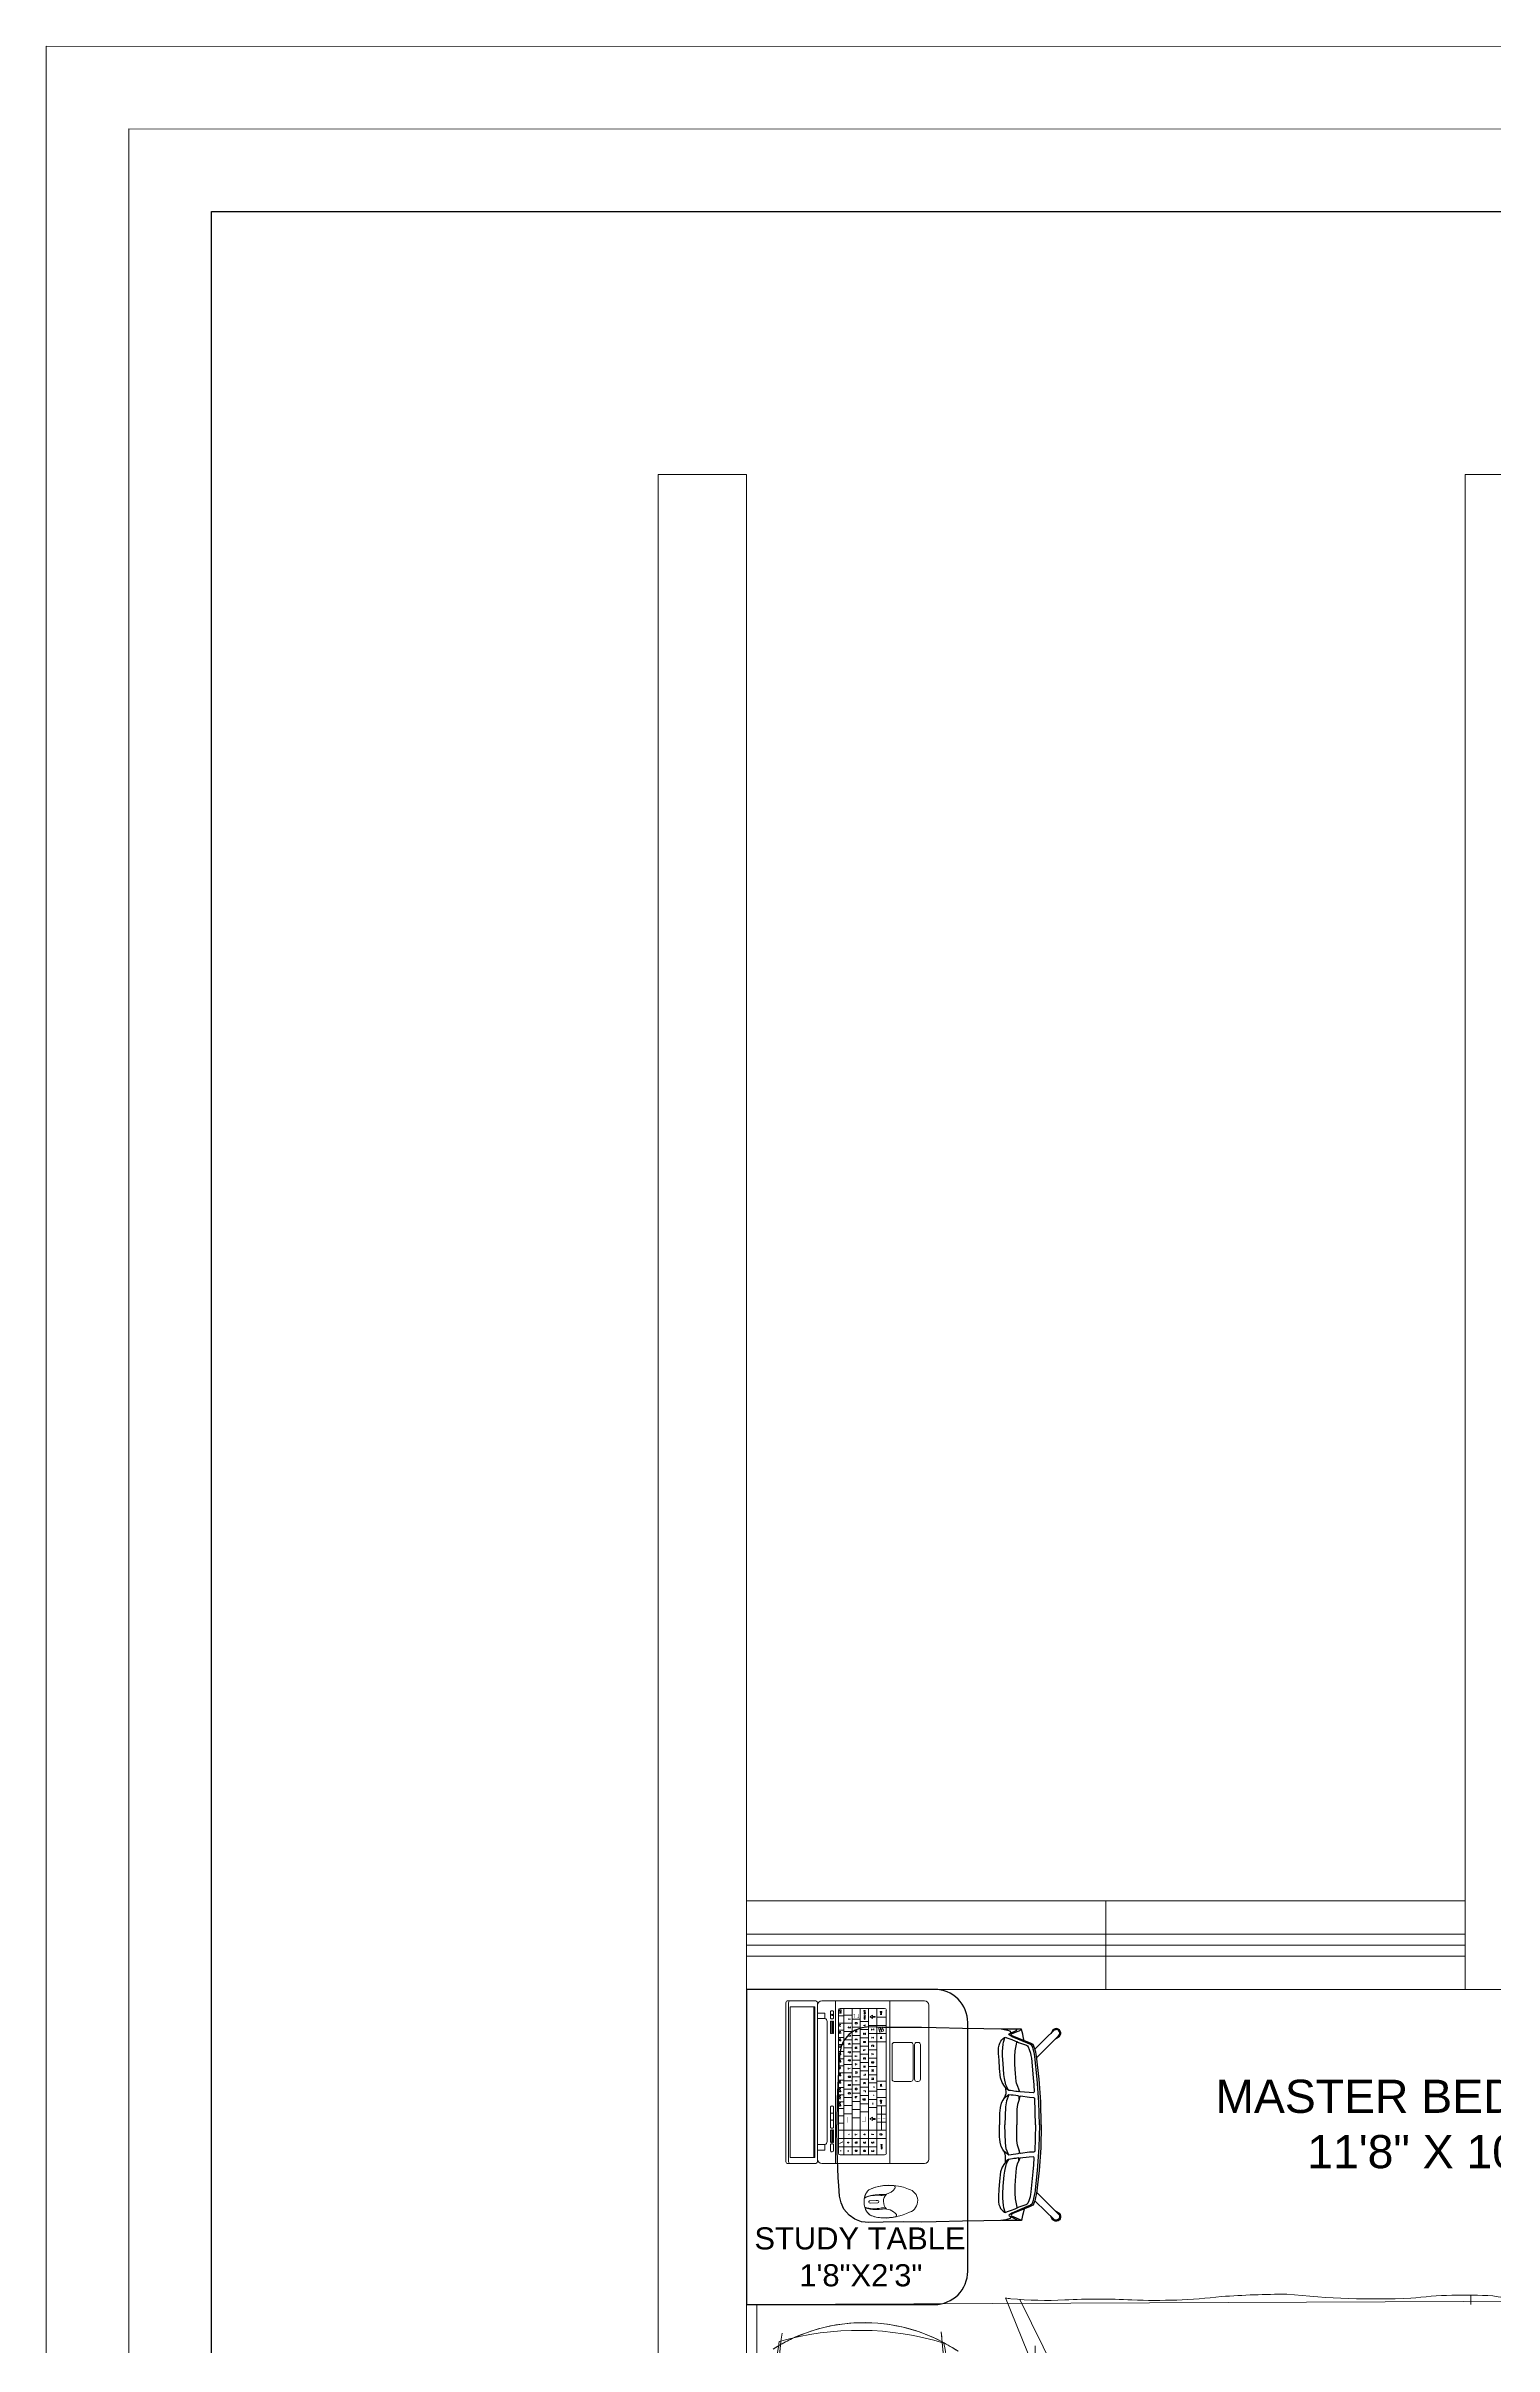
# Model space of a CAD drawing. Header units: inches. Extents: x 2744 to 7136, y -4349 to -2068.
# Drawn here: x 5860 to 5991, y -2784.9 to -2576.9 of the extents above; entities that cross this region are included whole.
import ezdxf
from ezdxf.enums import TextEntityAlignment as Align

# ---------------------------------------------------------------- set-up
doc = ezdxf.new("R2010")
doc.units = ezdxf.units.IN
doc.header["$MEASUREMENT"] = 0
doc.linetypes.add('1', pattern=[0])
for name, color, linetype, lineweight in [('DIM', 40, '1', 0), ('FURNI', 140, 'Continuous', 18), ('wall', 7, 'Continuous', 30)]:
    doc.layers.add(name, color=color, linetype=linetype, lineweight=lineweight)
doc.layers.add('line_cad-block.com', color=250, linetype='Continuous')
doc.styles.add('Romand', font='romand.shx', dxfattribs={"bigfont": '@extfont2.shx'})
doc.styles.get("Standard").update_dxf_attribs({"font": 'arial.ttf'})

# ---------------------------------------------------------------- blocks, each defined once
blk = doc.blocks.new('5RG')
at = {"color": 18, "true_color": 0x000000}
for p, q in [((2836.17, 503.06), (2804.74, 580.49)), ((2858.67, 578.65), (2777.6, 578.3)), ((2778.59, 502.05), (2778.59, 580.24)), ((2834.88, 503.2), (2797.12, 579.84)), ((2831.49, 559.39), (2831.49, 579.03)), ((2833.49, 560.93), (2833.49, 579.02)), ((2858.67, 578.65), (2858.67, 503.65)), ((2831.49, 544.23), (2831.49, 550.04)), ((2831.49, 515.96), (2831.49, 538.27)), ((2833.49, 533.71), (2833.49, 535.17)), ((2833.49, 507.4), (2833.49, 522.55)), ((2858.67, 503.65), (2777.6, 503.3)), ((2794.07, 502.8), (2794.07, 503.65))]:
    blk.add_line(p, q, dxfattribs=at)
at = {"color": 18, "lineweight": 0, "true_color": 0x000000}
blk.add_line((2859.59, 578.65), (2859.59, 503.65), dxfattribs=at)
blk.add_line((2859.59, 578.65), (2859.59, 503.65), dxfattribs=at)
at = {"color": 18, "linetype": 'ByBlock', "true_color": 0x000000, "extrusion": (-2.10195e-45, 3.15544e-30, -1)}
for centre, major_axis, ratio, start_param, end_param in [((2777.74, 578.28), (-1.72, -1.72), 1, 0.487677, 1.925881), ((2783.2, 581.31), (1.53, -1.53), 1, 0.760189, 1.5925), ((2786.55, 531.43), (-0.81, 47.84), 0.980431, -0.052996, 0.052996), ((2786.24, 562.17), (-71.42, -0.63), 0.925814, 2.951729, 3.331457), ((2786.83, 566.29), (6.57, -6.57), 1, 2.056333, 2.618016), ((2835.31, 559.06), (7.9, -7.9), 1, 4.950746, 6.102528), ((2741.84, 556.04), (26, -26), 1, 5.438158, 5.58588), ((2810.45, 551.84), (-22.62, -22.62), 1, 0.707625, 0.815492), ((2846.36, 550.38), (2.5, -2.5), 1, 6.023365, 6.99698), ((2785.75, 537.77), (5.36, -5.36), 1, 2.415891, 2.629797), ((2776.62, 507.8), (1.05, -1.83), 0.357201, -0.660025, 0.660025), ((2827.78, 562.71), (-42.11, -42.11), 1, -0.836404, -0.734393)]:
    blk.add_ellipse(centre, major_axis=major_axis, ratio=ratio, start_param=start_param, end_param=end_param, dxfattribs=at)
at = {"color": 18, "linetype": 'ByBlock', "true_color": 0x000000, "extrusion": (-1.75162e-45, 3.15544e-30, -1)}
for centre, major_axis, ratio, start_param, end_param in [((2778.74, 576.83), (-2.95, -2.95), 1, 1.854914, 3.127907), ((2801.45, 572.92), (-5.84, -5.84), 1, 1.900181, 2.391744), ((2802.09, 573.63), (-5.35, -5.35), 1, 2.309958, 2.826613), ((2849.28, 541.65), (-24.28, -24.28), 1, 2.134843, 2.561156), ((2762.66, 570.33), (15.23, 1.8), 0.932127, -0.241, 0.241), ((2741.85, 556.81), (-25.97, -25.97), 1, 3.742759, 3.888462), ((2851.74, 557.07), (14.79, -14.79), 1, 1.79982, 2.460081), ((2849.16, 578.34), (20.48, -20.48), 1, 0.529592, 0.757256), ((2844.78, 527.23), (14.99, -14.99), 1, 3.150788, 4.028446), ((2836.53, 546.2), (-7.17, -7.17), 1, 3.688398, 4.591633), ((2841.02, 532), (5.79, -5.79), 1, 4.872384, 6.612043), ((2858.71, 529.51), (-18.41, -18.41), 1, 0.315099, 0.95405), ((2849.14, 570.42), (28.83, -28.83), 1, 0.602664, 0.784247), ((2755.67, 522.61), (-16.22, -16.22), 1, 3.815452, 4.002481), ((2780.41, 501.84), (3.85, -3.85), 1, 2.769943, 3.262997), ((2778.74, 504.77), (2.95, -2.95), 1, 0.013686, 1.286679), ((2783.2, 500.28), (-1.53, -1.53), 1, 1.549093, 2.381404), ((2789.6, 491.05), (-8.54, -8.54), 1, 2.2425, 2.564118), ((2832.6, 471.57), (-22.42, -22.42), 1, 2.30003, 2.453784)]:
    blk.add_ellipse(centre, major_axis=major_axis, ratio=ratio, start_param=start_param, end_param=end_param, dxfattribs=at)
at = {"color": 18, "linetype": 'ByBlock', "true_color": 0x000000, "extrusion": (-1.57646e-45, 3.15544e-30, -1)}
for centre, major_axis, start_param, end_param in [((2794.12, 584.69), (-4.03, -4.03), -1.489165, -0.629707), ((2843.65, 548.97), (-11.05, -11.05), 1.349597, 2.478368), ((2736.01, 545.02), (30.24, -30.24), 5.396221, 5.619576), ((2849.42, 532.05), (18.43, -18.43), 0.50486, 1.084563)]:
    blk.add_ellipse(centre, major_axis=major_axis, ratio=1, start_param=start_param, end_param=end_param, dxfattribs=at)
at = {"color": 18, "linetype": 'ByBlock', "true_color": 0x000000, "extrusion": (-8.75812e-46, 3.15544e-30, -1)}
blk.add_ellipse((2810.16, 593.56), major_axis=(9.89, -9.89), ratio=1, start_param=0.744767, end_param=1.123881, dxfattribs=at)
at = {"color": 18, "linetype": 'ByBlock', "true_color": 0x000000, "extrusion": (-1.92679e-45, 3.15544e-30, -1)}
for centre, major_axis, ratio, start_param, end_param in [((2791.47, 599.21), (14.31, -14.31), 1, 0.698053, 0.946493), ((2810.34, 489.99), (63.35, -63.35), 1, 3.931363, 3.997349), ((2827.78, 519.58), (-42.11, -42.11), 1, 2.305189, 2.4072), ((3003.11, 555.94), (161.94, -14.02), 0.839418, 3.103391, 3.179794), ((2843.19, 544.18), (-11.72, -5.95), 0.855121, -0.497013, 0.497013), ((2847.51, 538.16), (-2.99, -2.99), 1, 4.139497, 5.119412), ((2820.14, 526.26), (-29.48, -29.48), 1, 0.759034, 0.853528), ((2794.65, 543.99), (29.13, -29.13), 1, 0.666874, 0.847418), ((2839.5, 525.8), (-16.25, -16.25), 1, -0.640096, -0.619014)]:
    blk.add_ellipse(centre, major_axis=major_axis, ratio=ratio, start_param=start_param, end_param=end_param, dxfattribs=at)
at = {"color": 18, "linetype": 'ByBlock', "true_color": 0x000000, "extrusion": (-2.8026e-45, 3.15544e-30, -1)}
for centre, major_axis, ratio, start_param, end_param in [((2822.63, 630.57), (36.45, -36.45), 1, 0.744241, 0.901808), ((2842.53, 528.69), (-5.74, -11.35), 0.888413, 2.754911, 3.528274), ((2810.34, 592.3), (63.35, -63.35), 1, 0.71504, 0.781026)]:
    blk.add_ellipse(centre, major_axis=major_axis, ratio=ratio, start_param=start_param, end_param=end_param, dxfattribs=at)
at = {"color": 18, "linetype": 'ByBlock', "true_color": 0x000000, "extrusion": (-1.4013e-45, 3.15544e-30, -1)}
for centre, major_axis, start_param, end_param in [((2832.6, 610.72), (22.42, -22.42), 0.757306, 0.841563), ((2843.34, 536.84), (14.27, -14.27), 0.42416, 1.247956)]:
    blk.add_ellipse(centre, major_axis=major_axis, ratio=1, start_param=start_param, end_param=end_param, dxfattribs=at)
at = {"color": 18, "linetype": 'ByBlock', "true_color": 0x000000, "extrusion": (-2.27711e-45, 3.15544e-30, -1)}
for centre, major_axis, start_param, end_param in [((2780.41, 579.76), (3.85, -3.85), 1.449392, 1.942446), ((2845.49, 511.59), (-17.39, -17.39), 1.809107, 2.516724)]:
    blk.add_ellipse(centre, major_axis=major_axis, ratio=1, start_param=start_param, end_param=end_param, dxfattribs=at)
at = {"color": 18, "true_color": 0x000000, "extrusion": (-1.05097e-45, 3.15544e-30, -1)}
for start_param, end_param in [(2.253107, 2.46913), (2.253107, 2.26482), (2.26482, 2.267986), (2.267986, 2.454345), (2.454345, 2.459342), (2.459342, 2.46913)]:
    blk.add_ellipse((2848.59, 499.99), major_axis=(-53.25, -53.25), ratio=1, start_param=start_param, end_param=end_param, dxfattribs=at)
at = {"color": 18, "true_color": 0x000000, "extrusion": (-1.26993e-45, 3.15544e-30, -1)}
for start_param, end_param in [(-0.031575, 0.031575), (-0.027958, 0.031575), (-0.031575, -0.02906), (-0.02906, -0.027958)]:
    blk.add_ellipse((2641.02, 578.8), major_axis=(200.82, -8.52), ratio=0.842523, start_param=start_param, end_param=end_param, dxfattribs=at)
at = {"color": 18, "true_color": 0x000000, "extrusion": (-2.1129e-45, 3.15544e-30, -1)}
for start_param, end_param in [(3.037753, 3.245432), (3.037753, 3.040686), (3.040686, 3.043869), (3.043869, 3.238811), (3.241045, 3.245432), (3.238811, 3.241045)]:
    blk.add_ellipse((2721.7, 561.05), major_axis=(-135.07, -1.66), ratio=0.928585, start_param=start_param, end_param=end_param, dxfattribs=at)
at = {"color": 18, "true_color": 0x000000, "extrusion": (-1.75162e-45, 3.15544e-30, -1)}
for centre, major_axis, start_param, end_param in [((2848.64, 538.48), (-18.51, -18.51), 1.61129, 2.207185), ((2848.64, 538.48), (-18.51, -18.51), 1.61129, 2.207185), ((2855.32, 521.18), (-20.76, -20.76), 2.167117, 2.410701), ((2855.32, 521.18), (-20.76, -20.76), 2.167117, 2.388874), ((2855.32, 521.18), (-20.76, -20.76), 2.388874, 2.397444), ((2855.32, 521.18), (-20.76, -20.76), 2.397444, 2.410701), ((2836.5, 546.97), (-6.93, -6.93), 3.807507, 5.009096), ((2836.5, 546.97), (-6.93, -6.93), 3.807507, 4.568678), ((2855.58, 577.04), (20.53, -20.53), 0.776989, 0.985705), ((2855.58, 577.04), (20.53, -20.53), 0.747456, 0.985705), ((2855.58, 577.04), (20.53, -20.53), 0.762461, 0.776989), ((2855.58, 577.04), (20.53, -20.53), 0.747456, 0.762461), ((2836.5, 546.97), (-6.93, -6.93), 4.568678, 5.009096), ((2835.25, 558.48), (-18.36, -18.36), -1.290749, -0.712972), ((2835.25, 558.48), (-18.36, -18.36), -1.290749, -0.712972)]:
    blk.add_ellipse(centre, major_axis=major_axis, ratio=1, start_param=start_param, end_param=end_param, dxfattribs=at)
at = {"color": 18, "true_color": 0x000000, "extrusion": (-2.10195e-45, 3.15544e-30, -1)}
for centre, major_axis, ratio, start_param, end_param in [((2836.75, 560.03), (6.52, -6.52), 1, 4.963203, 6.490737), ((2836.75, 560.03), (6.52, -6.52), 1, 4.984242, 6.490737), ((2836.75, 560.03), (6.52, -6.52), 1, 4.963203, 4.984242), ((2855.98, 493.44), (-26.32, -26.32), 1, 2.174488, 2.391881), ((2855.98, 493.44), (-26.32, -26.32), 1, 2.174488, 2.363188), ((2855.98, 493.44), (-26.32, -26.32), 1, 2.363188, 2.373051), ((2855.98, 493.44), (-26.32, -26.32), 1, 2.373051, 2.391881), ((2759.09, 515.2), (-97.93, -2.52), 0.851279, 3.003922, 3.014474), ((2759.09, 515.2), (-97.93, -2.52), 0.851279, 3.003922, 3.279264), ((2759.09, 515.2), (-97.93, -2.52), 0.851279, 3.014474, 3.017375), ((2759.09, 515.2), (-97.93, -2.52), 0.851279, 3.017375, 3.266975), ((2759.09, 515.2), (-97.93, -2.52), 0.851279, 3.270718, 3.279264), ((2759.09, 515.2), (-97.93, -2.52), 0.851279, 3.266975, 3.270718)]:
    blk.add_ellipse(centre, major_axis=major_axis, ratio=ratio, start_param=start_param, end_param=end_param, dxfattribs=at)
at = {"color": 18, "true_color": 0x000000, "extrusion": (-1.92679e-45, 3.15544e-30, -1)}
for start_param, end_param in [(-1.484388, -1.362212), (-1.484388, -1.362212), (-1.199073, -0.892669), (-1.199073, -0.892669)]:
    blk.add_ellipse((2828.96, 581.15), major_axis=(-16.53, -16.53), ratio=1, start_param=start_param, end_param=end_param, dxfattribs=at)
at = {"color": 18, "linetype": 'ByBlock', "true_color": 0x000000, "extrusion": (-3.50325e-45, 3.15544e-30, -1)}
for centre, major_axis, start_param, end_param in [((2842.34, 547.62), (5.2, -5.2), 4.260933, 5.412149), ((2736.01, 533.44), (30.24, -30.24), 5.375999, 5.599353)]:
    blk.add_ellipse(centre, major_axis=major_axis, ratio=1, start_param=start_param, end_param=end_param, dxfattribs=at)
at = {"color": 18, "true_color": 0x000000, "extrusion": (-2.97776e-45, 3.15544e-30, -1)}
blk.add_ellipse((2850.5, 511.63), major_axis=(25.99, -25.99), ratio=1, start_param=3.357671, end_param=3.810113, dxfattribs=at)
blk.add_ellipse((2850.5, 511.63), major_axis=(25.99, -25.99), ratio=1, start_param=3.357671, end_param=3.810113, dxfattribs=at)
at = {"color": 18, "linetype": 'ByBlock', "true_color": 0x000000, "extrusion": (-1.05097e-45, 3.15544e-30, -1)}
blk.add_ellipse((2848.93, 509.57), major_axis=(-27.77, -27.77), ratio=1, start_param=2.388199, end_param=2.542849, dxfattribs=at)
at = {"color": 18, "true_color": 0x000000, "extrusion": (-2.091e-45, 3.15544e-30, -1)}
for start_param, end_param in [(3.048082, 3.054019), (3.048082, 3.235103), (3.054019, 3.056316), (3.056316, 3.229562), (3.229562, 3.233512), (3.233512, 3.235103)]:
    blk.add_ellipse((2745.56, 536.63), major_axis=(-110.88, -2.84), ratio=0.903473, start_param=start_param, end_param=end_param, dxfattribs=at)
at = {"color": 18, "linetype": 'ByBlock', "true_color": 0x000000, "extrusion": (-1.8392e-45, 3.15544e-30, -1)}
blk.add_ellipse((2799.3, 538.16), major_axis=(-57.94, -1.1), ratio=0.899123, start_param=2.969703, end_param=3.313482, dxfattribs=at)
at = {"color": 18, "linetype": 'ByBlock', "true_color": 0x000000, "extrusion": (-4.72938e-45, 3.15544e-30, -1)}
blk.add_ellipse((2772.04, 542.6), major_axis=(6.31, -4.19), ratio=0.299887, start_param=-0.106953, end_param=0.106953, dxfattribs=at)
at = {"color": 18, "true_color": 0x000000, "extrusion": (-2.62743e-45, 3.15544e-30, -1)}
blk.add_ellipse((2837.89, 533.52), major_axis=(6.92, -6.92), ratio=1, start_param=5.289068, end_param=6.734078, dxfattribs=at)
blk.add_ellipse((2837.89, 533.52), major_axis=(6.92, -6.92), ratio=1, start_param=5.289068, end_param=6.734078, dxfattribs=at)
at = {"color": 18, "linetype": 'ByBlock', "true_color": 0x000000, "extrusion": (-4.90454e-45, 3.15544e-30, -1)}
blk.add_ellipse((2848.59, 469.47), major_axis=(-41.9, -41.9), ratio=1, start_param=2.341422, end_param=2.488024, dxfattribs=at)
at = {"color": 18, "true_color": 0x000000, "extrusion": (-1.57646e-45, 3.15544e-30, -1)}
for start_param in [0.795211, 0.787253]:
    blk.add_ellipse((2857.13, 642.71), major_axis=(81.09, -81.09), ratio=1, start_param=start_param, end_param=0.860991, dxfattribs=at)
at = {"color": 18, "linetype": 'ByBlock', "true_color": 0x000000, "extrusion": (-4.2039e-45, 3.15544e-30, -1)}
blk.add_ellipse((2842.69, 519.24), major_axis=(5.35, -5.35), ratio=1, start_param=4.301006, end_param=5.748507, dxfattribs=at)
at = {"color": 18, "true_color": 0x000000, "extrusion": (-8.75812e-46, 3.15544e-30, -1)}
for start_param, end_param in [(0.791582, 0.795211), (0.787253, 0.791582)]:
    blk.add_ellipse((2857.13, 642.71), major_axis=(81.09, -81.09), ratio=1, start_param=start_param, end_param=end_param, dxfattribs=at)
at = {"color": 18, "linetype": 'ByBlock', "true_color": 0x000000, "extrusion": (-2.09647e-45, 3.15544e-30, -1)}
blk.add_ellipse((2775.42, 516.64), major_axis=(-82.06, -0.98), ratio=0.841331, start_param=2.987405, end_param=3.295781, dxfattribs=at)
at = {"color": 18, "linetype": 'ByBlock', "true_color": 0x000000, "extrusion": (-7.00649e-46, 3.15544e-30, -1)}
for centre, major_axis, start_param, end_param in [((2741.85, 522.29), (25.97, -25.97), 5.536316, 5.682019), ((2777.74, 503.32), (1.72, -1.72), 1.215712, 2.653916), ((2802.65, 428.35), (52.89, -52.89), 3.885081, 4.03522)]:
    blk.add_ellipse(centre, major_axis=major_axis, ratio=1, start_param=start_param, end_param=end_param, dxfattribs=at)
at = {"color": 18, "linetype": 'ByBlock', "true_color": 0x000000, "extrusion": (-2.18953e-45, 3.15544e-30, -1)}
blk.add_ellipse((2965.84, 525.44), major_axis=(-124.78, -13.63), ratio=0.702701, start_param=-0.053395, end_param=0.053395, dxfattribs=at)
at = {"color": 18, "true_color": 0x000000, "extrusion": (-2.3209e-45, 3.15544e-30, -1)}
for start_param, end_param in [(3.134052, 3.147677), (3.134052, 3.149133), (3.147677, 3.147787), (3.147787, 3.149133)]:
    blk.add_ellipse((1902.62, 420.75), major_axis=(-938.9, -90.47), ratio=0.719735, start_param=start_param, end_param=end_param, dxfattribs=at)
at = {"color": 18, "linetype": 'ByBlock', "true_color": 0x000000, "extrusion": (-2.10742e-45, 3.15544e-30, -1)}
blk.add_ellipse((2808.56, 510.74), major_axis=(-31.02, 0.34), ratio=0.947244, start_param=-0.15335, end_param=0.15335, dxfattribs=at)
at = {"color": 18, "true_color": 0x000000, "extrusion": (-1.4013e-45, 3.15544e-30, -1)}
for start_param, end_param in [(1.266203, 1.375906), (0.21834, 1.375906), (0.21834, 0.256988), (0.357537, 1.266203), (0.270223, 0.357537), (0.256988, 0.270223)]:
    blk.add_ellipse((2848.98, 520.59), major_axis=(10.82, -10.82), ratio=1, start_param=start_param, end_param=end_param, dxfattribs=at)
at = {"color": 18, "linetype": 'ByBlock', "true_color": 0x000000, "extrusion": (-4.1601e-45, 3.15544e-30, -1)}
blk.add_ellipse((2779.88, 550.16), major_axis=(-5.87, 47.48), ratio=0.98775, start_param=3.088596, end_param=3.194589, dxfattribs=at)
at = {"color": 18, "linetype": 'ByBlock', "true_color": 0x000000, "extrusion": (-2.62743e-45, 3.15544e-30, -1)}
blk.add_ellipse((2822.63, 451.73), major_axis=(-36.45, -36.45), ratio=1, start_param=2.239784, end_param=2.397352, dxfattribs=at)
blk = doc.blocks.new('LEADCHAIR Executive 2014')
at = {"layer": 'line_cad-block.com', "color": 252, "true_color": 0x939598}
for points in [[(-239.1, 253.9), (-240.7, 256.2), (-243.5, 261.1), (-245.6, 264.4), (-248.8, 266.8), (-252.6, 268), (-256.7, 268.1), (-260.5, 266.8), (-263.7, 264.5), (-266.1, 261.3), (-267.3, 257.4), (-267.1, 253), (-266, 249.6), (-263.7, 246.3), (-259.6, 243.9), (-254, 240.4)], [(-186.5, 201.1), (-247.6, 262.2), (-251.2, 264.6), (-253.3, 265.3), (-256.4, 265.2), (-258.6, 264.5), (-261.7, 262.4), (-263.7, 259.8), (-264.8, 257), (-264.4, 254.4), (-263.9, 251.3), (-262.1, 248.8), (-240.6, 227), (-210.7, 196.4)], [(186.5, 201.1), (247.6, 262.2), (251.2, 264.6), (253.3, 265.3), (256.4, 265.2), (258.6, 264.5), (261.7, 262.4), (263.7, 259.8), (264.8, 257), (264.4, 254.4), (263.9, 251.3), (262.1, 248.8), (240.6, 227), (210.7, 196.4)], [(239.1, 253.9), (240.7, 256.2), (243.5, 261.1), (245.6, 264.4), (248.8, 266.8), (252.6, 268), (256.7, 268.1), (260.5, 266.8), (263.7, 264.5), (266.1, 261.3), (267.3, 257.4), (267.1, 253), (266, 249.6), (263.7, 246.3), (259.6, 243.9), (254, 240.4)], [(0, 214.2), (-63.6, 212.7), (-127.1, 208.1), (-190.4, 200.6), (-201.5, 198.6), (-211.2, 196.2), (-218.8, 193.6), (-223.1, 191.2), (-226.8, 183.8), (-246.5, 135.2), (-248.6, 131.4), (-251.1, 130.4), (-252.7, 131.3), (-254.8, 136.2), (-259.1, 146.6), (-261.5, 152.5), (-264.8, 159.1)], [(0.2, 209.5), (-63.2, 207.5), (-126.5, 203), (-189.5, 196), (-196.2, 194.9), (-204.4, 193), (-210.2, 191.7), (-215.6, 190.3), (-220.4, 187.9), (-223, 184.5), (-226.5, 175.5), (-244.9, 132.9), (-250.6, 123.7), (-253, 124.7), (-263.2, 145.7)], [(-91.9, 194.6), (-89.7, 193.7), (-88.8, 192.3), (-89.5, 180.1), (-92.1, 154.9), (-99.5, 151.5), (-106.1, 148.5), (-116.1, 145.5), (-120.2, 144.6), (-142.3, 142.3), (-168, 141), (-190.1, 140.8), (-205.5, 141.9), (-224.1, 145.3), (-229.7, 146.2), (-229.9, 146.5), (-227.8, 153.1), (-221, 172.7), (-219.4, 175.5), (-217, 177.6), (-209.7, 180.7), (-199.2, 183.9), (-193, 185.1), (-185.7, 186.6), (-130.2, 191.7), (-111.3, 193.1), (-91.9, 194.6)], [(0, 198.1), (-73.5, 196.6), (-74.4, 195.1), (-75.4, 193.4), (-76.1, 181.4), (-79.4, 156.4), (-78.4, 154.8), (-76.1, 154), (-70.7, 152.3), (-56.7, 148.1), (-43.6, 146.5), (-25.3, 145.8), (0.1, 145.8)], [(-0.2, 209.5), (63.2, 207.5), (126.5, 203), (189.5, 196), (196.2, 194.9), (204.4, 193), (210.2, 191.7), (215.6, 190.3), (220.4, 187.9), (223, 184.5), (226.5, 175.5), (244.9, 132.9), (250.6, 123.7), (253, 124.7), (263.2, 145.7)], [(0, 198.1), (73.5, 196.6), (74.4, 195.1), (75.4, 193.4), (76.1, 181.4), (79.4, 156.4), (78.4, 154.8), (76.1, 154), (70.7, 152.3), (56.7, 148.1), (43.6, 146.5), (25.3, 145.8), (-0.1, 145.8)], [(0, 214.2), (63.6, 212.7), (127.1, 208.1), (190.4, 200.6), (201.5, 198.6), (211.2, 196.2), (218.8, 193.6), (223.1, 191.2), (226.8, 183.8), (246.5, 135.2), (248.6, 131.4), (251.1, 130.4), (252.7, 131.3), (254.8, 136.2), (259.1, 146.6), (261.5, 152.5), (264.8, 159.1)], [(91.9, 194.6), (89.7, 193.7), (88.8, 192.3), (89.5, 180.1), (92.1, 154.9), (99.5, 151.5), (106.1, 148.5), (116.1, 145.5), (120.2, 144.6), (142.3, 142.3), (168, 141), (190.1, 140.8), (205.5, 141.9), (224.1, 145.3), (229.7, 146.2), (229.9, 146.5), (227.8, 153.1), (221, 172.7), (219.4, 175.5), (217, 177.6), (209.7, 180.7), (199.2, 183.9), (193, 185.1), (185.7, 186.6), (130.2, 191.7), (111.3, 193.1), (91.9, 194.6)], [(-255.6, 130), (-260.2, 127.9), (-262, 121.4), (-263.4, 115.9), (-265.5, 102.2), (-266.6, 54.8), (-267.4, -4.7), (-269.1, -78), (-270, -119), (-270, -168.2), (-270.4, -224.5), (-271.8, -264.7), (-269.6, -284.7), (-262.6, -303.3), (-251.2, -319.6), (-234.1, -334.1), (-217.3, -342.1), (-198.7, -346.1), (-170, -348.1), (-146.1, -349.7), (-72.8, -352.8), (0, -354.2)], [(-264.8, 159.1), (-265.4, 159.2), (-265.6, 158.7), (-265.8, 149.5), (-266.1, 142.4), (-266.1, 138.9), (-265.5, 103.7)], [(-263.2, 145.7), (-263.9, 145.7), (-263.9, 145.7), (-264.8, 145), (-265.3, 143.5), (-266.1, 130.6)], [(-233.5, 166.4), (-245.4, 163.8), (-252.1, 162.5), (-265.3, 159.2)], [(-98.2, 152), (-95.7, 152), (-93.1, 152), (-91.9, 151.6), (-92.6, 146.7), (-93.1, 143.2), (-93.8, 137.8), (-94.3, 134.2), (-95.1, 129), (-95.8, 123.9), (-95.9, 123.1), (-101.7, 119.8), (-107.4, 117.8), (-111.2, 115.5), (-128.4, 111.7), (-139.6, 110.1), (-170.4, 107.7), (-191.7, 106.6), (-204, 106.6), (-223.7, 108.1), (-229.5, 109.3), (-241.4, 112.7), (-243.9, 113.6), (-240.7, 120.7), (-236.9, 131.9), (-232.9, 142.2), (-231.6, 145.7), (-228.5, 151.1)], [(-71.4, 152.5), (-75.9, 152.7), (-78.7, 152.4), (-79.9, 152), (-80.5, 148.6), (-81.1, 143.8), (-82.2, 136.2), (-82.8, 130.2), (-83.8, 123.8), (-66.6, 117.1), (-50.4, 114.7), (0, 113.2)], [(71.4, 152.5), (75.9, 152.7), (78.7, 152.4), (79.9, 152), (80.5, 148.6), (81.1, 143.8), (82.2, 136.2), (82.8, 130.2), (83.8, 123.8), (66.6, 117.1), (50.4, 114.7), (0, 113.2)], [(255.6, 130), (260.2, 127.9), (262, 121.4), (263.4, 115.9), (265.5, 102.2), (266.6, 54.8), (267.4, -4.7), (269.1, -78), (270, -119), (270, -168.2), (270.4, -224.5), (271.8, -264.7), (269.6, -284.7), (262.6, -303.3), (251.2, -319.6), (234.1, -334.1), (217.3, -342.1), (198.7, -346.1), (170, -348.1), (146.1, -349.7), (72.8, -352.8), (0, -354.2)], [(98.2, 152), (95.7, 152), (93.1, 152), (91.9, 151.6), (92.6, 146.7), (93.1, 143.2), (93.8, 137.8), (94.3, 134.2), (95.1, 129), (95.8, 123.9), (95.9, 123.1), (101.7, 119.8), (107.4, 117.8), (111.2, 115.5), (128.4, 111.7), (139.6, 110.1), (170.4, 107.7), (191.7, 106.6), (204, 106.6), (223.7, 108.1), (229.5, 109.3), (241.4, 112.7), (243.9, 113.6), (240.7, 120.7), (236.9, 131.9), (232.9, 142.2), (231.6, 145.7), (228.5, 151.1)], [(233.5, 166.4), (245.4, 163.8), (252.1, 162.5), (265.3, 159.2)], [(263.2, 145.7), (263.9, 145.7), (263.9, 145.7), (264.8, 145), (265.3, 143.5), (266.1, 130.6)], [(264.8, 159.1), (265.4, 159.2), (265.6, 158.7), (265.8, 149.5), (266.1, 142.4), (266.1, 138.9), (265.5, 103.7)], [(-95.9, 123.1), (-99.3, 118.8), (-107.3, 111.6), (-117.3, 105.1), (-130.9, 100.8), (-156.8, 98.4), (-179.9, 96.6), (-198.2, 95.3), (-214.2, 95.3), (-221.1, 96.7), (-227.1, 98.7), (-232.7, 101.3), (-236.5, 104.7), (-240.1, 108.3), (-242.4, 111.8), (-243, 113.1)], [(-102.3, 114.7), (-88.6, 115.2)], [(-88.6, 115.2), (-86.2, 115.2), (-81.4, 114.1), (-73.1, 111)], [(-83.8, 123.8), (-72.8, 110.3), (-68.2, 107.1), (-59.9, 102.6), (-48.2, 99.8), (-39.4, 98.7), (-33.8, 98.4), (0, 98.5)], [(83.8, 123.8), (72.8, 110.3), (68.2, 107.1), (59.9, 102.6), (48.2, 99.8), (39.4, 98.7), (33.8, 98.4), (0, 98.5)], [(88.6, 115.2), (86.2, 115.2), (81.4, 114.1), (73.1, 111)], [(102.3, 114.7), (88.6, 115.2)], [(95.9, 123.1), (99.3, 118.8), (107.3, 111.6), (117.3, 105.1), (130.9, 100.8), (156.8, 98.4), (179.9, 96.6), (198.2, 95.3), (214.2, 95.3), (221.1, 96.7), (227.1, 98.7), (232.7, 101.3), (236.5, 104.7), (240.1, 108.3), (242.4, 111.8), (243, 113.1)]]:
    blk.add_lwpolyline(points, dxfattribs=at)
blk = doc.blocks.new('laptop_top')
at = {"color": 0, "linetype": 'ByBlock', "lineweight": -2}
for p, q in [((-166.7, 219.4), (-166.7, 8.9)), ((-166.7, 191.6), (166.7, 191.6)), ((-141.9, 213.4), (-141.9, 228.3)), ((-130.5, 213.4), (-141.9, 213.4)), ((-138.1, 200.9), (-138.1, 198.1)), ((-130.5, 213.4), (-130.5, 228.3)), ((63.4, 201.6), (63.4, 195.3)), ((127.9, 213.4), (127.9, 228.3)), ((139.3, 213.4), (127.9, 213.4)), ((139.3, 213.4), (139.3, 228.3)), ((166.7, 219.4), (166.7, 8.9)), ((-151.2, 90.5), (-151.2, 181.8)), ((149.5, 174.2), (-151.2, 174.2)), ((149.5, 157.3), (-151.2, 157.3)), ((-147.7, 185.3), (145.9, 185.3)), ((-137.7, 174.2), (-137.7, 157.3)), ((-136.4, 185.3), (-136.4, 174.2)), ((-129.5, 157.3), (-129.5, 140.4)), ((-121.1, 185.3), (-121.1, 174.2)), ((-120.8, 174.2), (-120.8, 157.3)), ((-112.6, 157.3), (-112.6, 140.4)), ((-106.7, 185.3), (-106.7, 174.2)), ((-103.9, 174.2), (-103.9, 157.3)), ((-95.7, 157.3), (-95.7, 140.4)), ((-91.4, 185.3), (-91.4, 174.2)), ((-87, 174.2), (-87, 157.3)), ((-78.8, 157.3), (-78.8, 140.4)), ((-77.4, 185.3), (-77.4, 174.2)), ((-70.1, 174.2), (-70.1, 157.3)), ((-63, 185.3), (-63, 174.2)), ((-61.9, 157.3), (-61.9, 140.4)), ((-53.2, 174.2), (-53.2, 157.3)), ((-47.7, 185.3), (-47.7, 174.2)), ((-45, 157.3), (-45, 140.4)), ((-36.3, 174.2), (-36.3, 157.3)), ((-33.3, 185.3), (-33.3, 174.2)), ((-28.1, 157.3), (-28.1, 140.4)), ((-19.4, 174.2), (-19.4, 157.3)), ((-19.3, 185.3), (-19.3, 174.2)), ((-11.2, 157.3), (-11.2, 140.4)), ((-4.4, 185.3), (-4.4, 174.2)), ((-2.5, 174.2), (-2.5, 157.3)), ((5.7, 157.3), (5.7, 140.4)), ((10.9, 185.3), (10.9, 174.2)), ((14.4, 174.2), (14.4, 157.3)), ((22.6, 157.3), (22.6, 140.4)), ((25.7, 185.3), (25.7, 174.2)), ((31.3, 174.2), (31.3, 157.3)), ((39.5, 157.3), (39.5, 140.4)), ((40.1, 185.3), (40.1, 174.2)), ((48.2, 174.2), (48.2, 157.3)), ((54.1, 185.3), (54.1, 174.2)), ((56.4, 157.3), (56.4, 140.4)), ((65.1, 174.2), (65.1, 157.3)), ((69, 185.3), (69, 174.2)), ((73.2, 157.3), (73.2, 140.4)), ((84.3, 185.3), (84.3, 174.2)), ((98.7, 185.3), (98.7, 87)), ((115.7, 185.3), (115.7, 87)), ((132.6, 185.3), (132.6, 106.6)), ((149.5, 181.8), (149.5, 90.5)), ((149.5, 140.4), (-151.2, 140.4)), ((149.5, 123.5), (-151.2, 123.5)), ((149.5, 106.6), (-151.2, 106.6)), ((-133.5, 106.6), (-133.5, 87)), ((-124.7, 140.4), (-124.7, 123.5)), ((-116.6, 123.5), (-116.6, 106.6)), ((-116.6, 106.6), (-116.6, 87)), ((-107.8, 140.4), (-107.8, 123.5)), ((-99.8, 123.5), (-99.8, 106.6)), ((-99.8, 106.6), (-99.8, 87)), ((-90.9, 140.4), (-90.9, 123.5)), ((-82.9, 123.5), (-82.9, 106.6)), ((-82.9, 106.6), (-82.9, 87)), ((-74, 140.4), (-74, 123.5)), ((-66, 123.5), (-66, 106.6)), ((-57.1, 140.4), (-57.1, 123.5)), ((-49.1, 123.5), (-49.1, 106.6)), ((-40.2, 140.4), (-40.2, 123.5)), ((-32.2, 123.5), (-32.2, 106.6)), ((-23.3, 140.4), (-23.3, 123.5)), ((-15.3, 123.5), (-15.3, 106.6)), ((-6.4, 140.4), (-6.4, 123.5)), ((-2.1, 106.6), (-2.1, 87)), ((1.6, 123.5), (1.6, 106.6)), ((10.5, 140.4), (10.5, 123.5)), ((14.8, 106.6), (14.8, 87)), ((18.5, 123.5), (18.5, 106.6)), ((27.4, 140.4), (27.4, 123.5)), ((31.7, 106.6), (31.7, 87)), ((35.4, 123.5), (35.4, 106.6)), ((44.3, 140.4), (44.3, 123.5)), ((48.6, 106.6), (48.6, 87)), ((48.6, 96.8), (98.7, 96.8)), ((52.3, 123.5), (52.3, 106.6)), ((61.2, 140.4), (61.2, 123.5)), ((65.5, 106.6), (65.5, 87)), ((82.4, 106.6), (82.4, 87)), ((-166.7, 80.1), (166.7, 80.1)), ((145.9, 87), (-147.7, 87)), ((-81.4, 36.5), (-81.4, 70.6)), ((-77, 75.1), (-5.8, 75.1)), ((-1.3, 70.6), (-1.3, 36.5)), ((157.8, 0), (-157.8, 0)), ((-81.4, 24.5), (-81.4, 21.6)), ((-77, 32.1), (-5.8, 32.1)), ((-77, 29), (-5.8, 29)), ((-77, 17.1), (-5.8, 17.1)), ((-1.3, 24.5), (-1.3, 21.6))]:
    blk.add_line(p, q, dxfattribs=at)
for points in [[(-166.7, 231.4), (-166.7, 290.5)], [(-160.5, 293.6), (160.5, 293.6)], [(160.5, 288.1), (-160.5, 288.1)], [(166.7, 290.5), (166.7, 231.4)], [(160.5, 228.3), (-160.5, 228.3)], [(154.8, 235.9), (-154.8, 235.9)], [(-124.4, 208.6), (121.8, 208.6)]]:
    blk.add_lwpolyline(points, dxfattribs=at)
for points in [[(-154.8, 284.6), (-154.8, 233.5), (154.8, 233.5), (154.8, 284.6), (-154.8, 284.6)], [(37.3, 129.7), (34.5, 133.5), (34.5, 129.7), (34.3, 129.7), (34.3, 134.2), (37.1, 130.3), (37.1, 134.2), (37.3, 134.2), (37.3, 129.7)], [(34.5, 134.6), (35, 135), (35.5, 135), (36.1, 134.6), (36.7, 134.6), (36.9, 134.8), (37.1, 134.8), (36.7, 134.4), (36.1, 134.4), (35.5, 134.8), (35, 134.8), (34.7, 134.6), (34.5, 134.6)]]:
    blk.add_lwpolyline(points, close=True, dxfattribs=at)
for points in [[(-143.7, 201.6), (-132.5, 201.6, -0.414214), (-129.9, 198.9), (-129.9, 197.9, -0.414214), (-132.5, 195.3), (-143.7, 195.3, -0.414214), (-146.4, 197.9), (-146.4, 198.9, -0.414214)], [(-124.2, 201.6), (-100.8, 201.6, -0.414214), (-99.6, 200.4), (-99.6, 200.4, -0.414214), (-100.8, 199.2), (-124.2, 199.2, -0.414214), (-125.4, 200.4), (-125.4, 200.4, -0.414214)], [(-124.2, 197.7), (-100.8, 197.7, -0.414214), (-99.6, 196.5), (-99.6, 196.5, -0.414214), (-100.8, 195.3), (-124.2, 195.3, -0.414214), (-125.4, 196.5), (-125.4, 196.5, -0.414214)], [(51.6, 201.6), (91.9, 201.6, -0.414214), (94.6, 198.9), (94.6, 197.9, -0.414214), (91.9, 195.3), (51.6, 195.3, -0.414214), (48.9, 197.9), (48.9, 198.9, -0.414214)], [(99.1, 201.6), (122.6, 201.6, -0.414214), (123.8, 200.4), (123.8, 200.4, -0.414214), (122.6, 199.2), (99.1, 199.2, -0.414214), (97.9, 200.4), (97.9, 200.4, -0.414214)], [(99.1, 197.7), (122.6, 197.7, -0.414214), (123.8, 196.5), (123.8, 196.5, -0.414214), (122.6, 195.3), (99.1, 195.3, -0.414214), (97.9, 196.5), (97.9, 196.5, -0.414214)], [(129, 201.6), (140.2, 201.6, -0.414214), (142.9, 198.9), (142.9, 197.9, -0.414214), (140.2, 195.3), (129, 195.3, -0.414214), (126.4, 197.9), (126.4, 198.9, -0.414214)], [(-108.4, 97.7, 0.301668), (-112.5, 98), (-113.5, 94.3, -0.301668), (-109.5, 94)], [(-107.2, 101.9, 0.301668), (-111.2, 102.2), (-112.3, 98.5, -0.301668), (-108.2, 98.2)], [(-103.7, 97.1, -0.279065), (-107.8, 97.3), (-108.9, 93.7, 0.279065), (-104.8, 93.5)], [(-102.5, 101.3, -0.279065), (-106.6, 101.6), (-107.7, 97.9, 0.279065), (-103.6, 97.7)]]:
    blk.add_lwpolyline(points, format="xyb", close=True, dxfattribs=at)
for points, format in [([(-130.5, 213.4, 0.381204), (-124.4, 208.6, -0.067107)], "xyb"), ([(75.6, 201.6, -0.414214), (78.3, 198.9), (78.3, 197.9, -0.414214), (75.6, 195.3)], "xyb"), ([(127.9, 213.4, -0.381204), (121.8, 208.6, 0.067107)], "xyb"), ([(-131.8, 152.9, 0.445, 0.445, 0), (-136.3, 152.9, 3.56, 0, 0), (-139.7, 152.9, 0, 0, 0)], "xyseb"), ([(-139.7, 144.8, 0.445, 0.445, 0), (-135.2, 144.8, 3.56, 0, 0), (-131.8, 144.8, 0, 0, 0)], "xyseb"), ([(83.2, 165.8, 0.89, 0.89, 0), (75.8, 165.8, 2.67, 0, 0), (70.5, 165.8, 0, 0, 0)], "xyseb"), ([(-133.1, 115.2), (-133.1, 109.9, -0.414214), (-133.2, 109.7), (-134.7, 109.7, -0.414214), (-134.8, 109.9), (-134.8, 115.2), (-137.3, 115.2, -0.606815), (-137.4, 115.5), (-134.1, 120.3, -0.520567), (-133.8, 120.3), (-130.5, 115.5, -0.606815), (-130.6, 115.2), (-133.1, 115.2)], "xyb"), ([(81.6, 136.9, 0.89, 0.89, 0), (81.6, 130.5, 0.89, 0.89, 0), (75.8, 130.5, 3.56, 0, 0), (70.5, 130.5, 0, 0, 0)], "xyseb"), ([(76.4, 115.2), (76.4, 109.9, -0.414214), (76.2, 109.7), (74.8, 109.7, -0.414214), (74.6, 109.9), (74.6, 115.2), (72.2, 115.2, -0.606815), (72, 115.5), (75.4, 120.3, -0.520567), (75.7, 120.3), (79, 115.5, -0.606815), (78.9, 115.2), (76.4, 115.2)], "xyb"), ([(74, 99.1, 0.312, 0.312, 0), (74, 102.3, 2.49, 0, 0), (74, 104.7, 0, 0, 0)], "xyseb"), ([(74, 94.4, 0.312, 0.312, 0), (74, 91.2, 2.49, 0, 0), (74, 88.9, 0, 0, 0)], "xyseb"), ([(60, 91.9, 0.312, 0.312, 0), (56.9, 91.9, 2.49, 0, 0), (54.5, 91.9, 0, 0, 0)], "xyseb"), ([(87.9, 91.9, 0.312, 0.312, 0), (91.1, 91.9, 2.49, 0, 0), (93.5, 91.9, 0, 0, 0)], "xyseb")]:
    blk.add_lwpolyline(points, format=format, dxfattribs=at)
at = {"color": 0, "linetype": 'ByBlock', "lineweight": -2, "const_width": 0.445}
for points in [[(-139.7, 151), (-139.7, 154.8)], [(-131.8, 142.9), (-131.8, 146.6)]]:
    blk.add_lwpolyline(points, dxfattribs=at)
at = {"color": 0, "linetype": 'ByBlock', "lineweight": -2}
blk.add_circle((-138.1, 198.1), 1.38, dxfattribs=at)
for centre, radius, start, end in [((-157.8, 219.4), 8.9, 90, 180), ((157.8, 219.4), 8.9, 0, 90), ((-147.7, 181.8), 3.56, 90, 180), ((145.9, 181.8), 3.56, 0, 90), ((-147.7, 90.5), 3.56, 180, 270), ((-77, 70.6), 4.45, 90, 180), ((-5.8, 70.6), 4.45, 0, 90), ((145.9, 90.5), 3.56, 270, 0), ((-157.8, 8.9), 8.9, 180, 270), ((-77, 36.5), 4.45, 180, 270), ((-77, 24.5), 4.45, 90, 180), ((-77, 21.6), 4.45, 180, 270), ((-5.8, 36.5), 4.45, 270, 0), ((-5.8, 24.5), 4.45, 0, 90), ((-5.8, 21.6), 4.45, 270, 0), ((157.8, 8.9), 8.9, 270, 0)]:
    blk.add_arc(centre, radius, start, end, dxfattribs=at)
for centre, major_axis, start_param, end_param in [((-160.5, 290.5), (6.23, 0), 1.570796, 3.141593), ((-160.5, 285), (6.23, 0), 1.570796, 3.141593), ((160.5, 290.5), (-6.23, 0), 3.141593, 4.712389), ((160.5, 285), (-6.23, 0), 3.141593, 4.712389), ((-160.5, 231.4), (-6.23, 0), 0, 1.570796)]:
    blk.add_ellipse(centre, major_axis=major_axis, ratio=0.5, start_param=start_param, end_param=end_param, dxfattribs=at)
at = {"color": 0, "linetype": 'ByBlock', "lineweight": -2, "extrusion": (0, 0, -1)}
blk.add_ellipse((160.5, 231.4), major_axis=(6.23, 0), ratio=0.5, start_param=0, end_param=1.570796, dxfattribs=at)
at = {"color": 0, "linetype": 'ByBlock', "lineweight": -2, "style": 'Romand'}
for s, height, p in [('Esc', 3.56, (-148.8, 181.8)), ('F1', 3.12, (-119.1, 181.8)), ('F2', 3.12, (-104.7, 181.8)), ('F3', 3.12, (-89.4, 181.8)), ('F4', 3.12, (-75.4, 181.8)), ('F5', 3.12, (-61, 181.8)), ('F6', 3.12, (-45.7, 181.8)), ('F7', 3.12, (-31.3, 181.8)), ('F8', 3.12, (-17.3, 181.8)), ('F9', 3.12, (-2.5, 181.8)), ('F10', 3.12, (12.8, 181.8)), ('F11', 3.12, (27.7, 181.8)), ('F12', 3.12, (42.1, 181.8))]:
    blk.add_text(s, height=height, dxfattribs=at).set_placement(p, align=Align.MIDDLE_LEFT)
for s, height, p in [('1', 4.45, (-129.2, 162.9)), ('Q', 4.45, (-121.1, 148.8)), ('2', 4.45, (-112.3, 162.9)), ('W', 4.45, (-104.2, 148.8)), ('3', 4.45, (-95.4, 162.9)), ('E', 4.45, (-87.3, 148.8)), ('4', 4.45, (-78.5, 162.9)), ('R', 4.45, (-70.4, 148.8)), ('5', 4.45, (-61.6, 162.9)), ('T', 4.45, (-53.5, 148.8)), ('6', 4.45, (-44.7, 162.9)), ('Y', 4.45, (-36.6, 148.8)), ('7', 4.45, (-27.8, 162.9)), ('U', 4.45, (-19.7, 148.8)), ('8', 4.45, (-10.9, 162.9)), ('I', 4.45, (-2.8, 148.8)), ('9', 4.45, (6, 162.9)), ('O', 4.45, (14.1, 148.8)), ('0', 4.45, (22.9, 162.9)), ('P', 4.45, (31, 148.8)), ('7', 4.45, (107.2, 148.8)), ('.', 4.45, (107.2, 165.8)), ('/', 4.45, (124.1, 179.8)), ('+', 4.45, (124.1, 165.8)), ('8', 4.45, (124.1, 148.8)), ('-', 4.45, (141, 165.8)), ('9', 4.45, (141, 148.8)), ('*', 4.45, (141, 179.8)), ('Cap Lock', 3.12, (-138, 131.9)), ('Ctrl', 3.12, (-142, 98.1)), ('A', 4.45, (-116.3, 131.9)), ('Z', 4.45, (-108.2, 115)), ('S', 4.45, (-99.4, 131.9)), ('Alt', 3.12, (-91.3, 98.1)), ('X', 4.45, (-91.3, 115)), ('D', 4.45, (-82.5, 131.9)), ('C', 4.45, (-74.4, 115)), ('F', 4.45, (-65.6, 131.9)), ('V', 4.45, (-57.5, 115)), ('G', 4.45, (-48.7, 131.9)), ('B', 4.45, (-40.6, 115)), ('H', 4.45, (-31.8, 131.9)), ('N', 4.45, (-23.7, 115)), ('J', 4.45, (-14.9, 131.9)), ('M', 4.45, (-6.8, 115)), ('K', 4.45, (2, 131.9)), ('Alt', 3.12, (6.4, 98.1)), (',', 4.45, (10.1, 115)), ('L', 4.45, (18.9, 131.9)), ('.', 4.45, (27, 115)), ('Ctrl', 3.12, (40.2, 98.1)), ('-', 4.45, (43.9, 115)), ('4', 4.45, (107.2, 131.9)), ('0', 4.45, (107.2, 98.1)), ('1', 4.45, (107.2, 115)), ('5', 4.45, (124.1, 131.9)), ('2', 4.45, (124.1, 115)), ('Enter', 3.12, (132.6, 96.8)), ('3', 4.45, (141, 115)), ('6', 4.45, (141, 131.9))]:
    blk.add_text(s, height=height, dxfattribs=at).set_placement(p, align=Align.MIDDLE_CENTER)
blk = doc.blocks.new('LAPTOP')
at = {"color": 18, "lineweight": 9, "true_color": 0x000000}
for points in [[(65837.86, 13818.52, -0.241004), (65836.7, 13818.93, -0.217003), (65836.62, 13822.52, -0.752527), (65838.71, 13822.62, -0.115399), (65839.22, 13820.18, -0.099122), (65838.97, 13819.04, -0.240483), (65837.86, 13818.52)], [(65837.39, 13818.54, -0.055019), (65837.17, 13819.31, -0.050601), (65837.12, 13820.05, 0.084687), (65837.08, 13820.53, 0.175899), (65836.56, 13821.3, 0.569307), (65836.31, 13821.19, 0.064428), (65836.32, 13820.16, 0.081238), (65836.7, 13818.93, 0.150456), (65837.39, 13818.54)], [(65838.31, 13818.58, 0.071754), (65838.47, 13819.55, 0.043169), (65838.43, 13820.18, -0.269309), (65838.92, 13821.43, -0.36617), (65839.12, 13821.37, -0.160325), (65838.97, 13819.04, -0.150096), (65838.32, 13818.58)], [(65838.25, 13818.57, 0.141108), (65838.33, 13820.07, -0.211379), (65838.42, 13820.54, -0.412702), (65837.08, 13820.53, -0.176997), (65837.2, 13820.02, 0.141094), (65837.43, 13818.53, 0.080592), (65837.86, 13818.52, 0.075205), (65838.25, 13818.56)], [(65837.64, 13819.59), (65837.68, 13818.99, 0.837339), (65837.9, 13819.04), (65837.87, 13819.74, 1), (65837.64, 13819.73)]]:
    blk.add_lwpolyline(points, format="xyb", close=True, dxfattribs=at)
at = {"color": 18, "lineweight": 9, "true_color": 0x000000, "xscale": -0.044059898217101, "yscale": 0.044059898217101, "zscale": 0.044059898217101, "rotation": 180}
blk.add_blockref('laptop_top', (65826.95, 13824.35), dxfattribs=at)

msp = doc.modelspace()

# ---------------------------------------------------------------- linework, layer by layer
at = {"color": 7, "lineweight": 15, "ltscale": 10, "true_color": 0xffffff}
msp.add_lwpolyline([(5860.01, -2576.93), (6488.46, -2577.04), (6488.45, -3052.28), (5860, -3052.17)], close=True, dxfattribs=at)
at = {"color": 18, "lineweight": 15, "ltscale": 10, "true_color": 0x000000}
msp.add_lwpolyline([(5867.49, -2584.41), (6480.98, -2584.51), (6480.97, -3044.8), (5867.48, -3044.69)], close=True, dxfattribs=at)
at = {"ltscale": 0.012}
msp.add_lwpolyline([(5874.97, -2591.89), (6333.23, -2591.89), (6333.23, -3037.29), (5874.97, -3037.29)], close=True, dxfattribs=at)
at = {"layer": 'FURNI', "color": 18, "true_color": 0x000000}
for p, q in [((5923.37, -2615.67), (5915.37, -2615.67)), ((5923.37, -2755.17), (5923.37, -2615.67)), ((5988.37, -2752.67), (5988.37, -2615.67)), ((5988.37, -2615.67), (6124.37, -2615.67)), ((5923.37, -2876.67), (5923.37, -2752.67)), ((5923.37, -2752.67), (6083.37, -2752.67))]:
    msp.add_line(p, q, dxfattribs=at)
at = {"layer": 'FURNI', "color": 143, "true_color": 0x7aafdf}
for p, q in [((5955.87, -2752.67), (5955.87, -2744.67)), ((5988.37, -2752.67), (5988.37, -2744.67)), ((5923.37, -2747.67), (5988.37, -2747.67)), ((5923.37, -2748.67), (5988.37, -2748.67)), ((5923.37, -2749.67), (5988.37, -2749.67))]:
    msp.add_line(p, q, dxfattribs=at)
at = {"layer": 'FURNI', "color": 18, "true_color": 0x000000}
for points in [[(5915.37, -2999.67), (5915.37, -2884.67), (5915.37, -2744.67), (5915.37, -2615.67)], [(5923.37, -2744.67), (5988.37, -2744.67)]]:
    msp.add_lwpolyline(points, dxfattribs=at)
at = {"layer": 'FURNI', "color": 143, "true_color": 0x7aafdf}
msp.add_lwpolyline([(5923.37, -2744.67), (5988.37, -2744.67), (5988.37, -2752.67), (5923.37, -2752.67)], close=True, dxfattribs=at)
at = {"layer": 'wall', "color": 18, "true_color": 0x000000}
msp.add_lwpolyline([(5923.37, -2752.67), (5923.37, -2781.17), (5940.37, -2781.17, 0.414214), (5943.37, -2778.17), (5943.37, -2755.67, 0.414214), (5940.37, -2752.67)], format="xyb", close=True, dxfattribs=at)

# ---------------------------------------------------------------- block references
at = {"color": 18, "lineweight": 9, "true_color": 0x000000, "xscale": -0.03255662233685245, "yscale": 0.03255662233685245, "zscale": 0.03255662233685245, "rotation": 269.9645304322863}
msp.add_blockref('LEADCHAIR Executive 2014', (5943.05, -2764.92), dxfattribs=at)
at = {"layer": 'DIM', "color": 18, "true_color": 0x000000, "rotation": 180}
msp.add_blockref('5RG', (8782.96, -2277.52), dxfattribs=at)
at = {"layer": 'wall', "color": 18, "true_color": 0x000000, "rotation": 270}
msp.add_blockref('LAPTOP', (-7884.51, 63065.89), dxfattribs=at)

# ---------------------------------------------------------------- texts
at = {"layer": 'FURNI', "color": 240, "true_color": 0xed1f24, "insert": (5943.76, -2760.84), "char_height": 3, "attachment_point": 1}
msp.add_mtext_dynamic_manual_height_columns('\\pi22.00814;MASTER BEDROOM\\P\\pi30.31953;11\'8" X 10\'4"', width=83.6711, gutter_width=1, heights=[0], dxfattribs=at)
at = {"layer": 'FURNI', "color": 177, "true_color": 0x293189, "insert": (5891.65, -2774.19), "char_height": 2, "attachment_point": 1}
msp.add_mtext_dynamic_manual_height_columns('\\pi32.42492;STUDY TABLE\\P\\pi36.48836;1\'8"X2\'3"', width=83.6711, gutter_width=1, heights=[0], dxfattribs=at)

doc.saveas('drawing.dxf')
